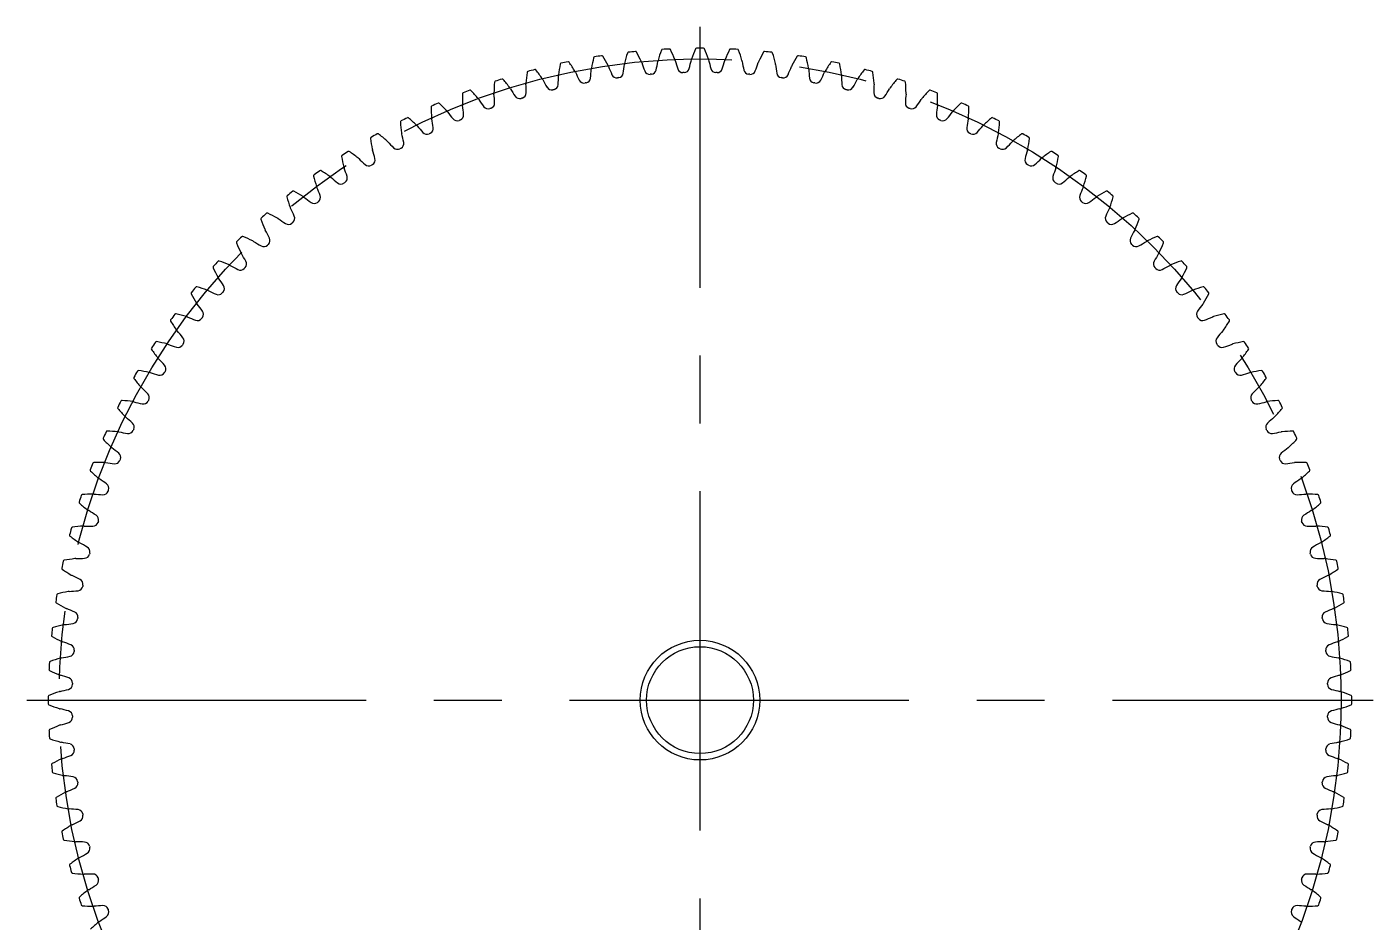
# Model space of a CAD drawing. Extents: x -1 to 111, y -13 to 84.
# Drawn here: x -1 to 62, y 30.1 to 72 of the extents above; entities that cross this region are included whole.
import ezdxf

# ---------------------------------------------------------------- set-up
doc = ezdxf.new("R2010")
doc.units = 0
doc.header["$LTSCALE"] = 0.5
doc.linetypes.add('CENTER', pattern=[50.8, 31.75, -6.35, 6.35, -6.35])
doc.layers.add('MSM_CENTER', color=1, linetype='CENTER')
doc.layers.add('MSM_CONTINUOUS', color=7, linetype='CONTINUOUS')

msp = doc.modelspace()

# ---------------------------------------------------------------- linework, layer by layer
at = {"layer": 'MSM_CENTER'}
for p, q in [((30.5, 9), (30.5, 72)), ((-1, 40.5), (62, 40.5))]:
    msp.add_line(p, q, dxfattribs=at)
msp.add_circle((30.5, 40.5), 30, dxfattribs=at)
at = {"layer": 'MSM_CONTINUOUS'}
for radius in [2.8, 2.5]:
    msp.add_circle((30.5, 40.5), radius, dxfattribs=at)
for centre, radius, start, end in [((25.57, 70.548), 0.05, 99.31704, 166.86532), ((30.5, 40.5), 30.5, 98.68296, 99.31704), ((25.903, 70.601), 0.05, 31.13468, 98.68296), ((17.386, 65.456), 10, 28.25, 31.13468), ((36.708, 68), 10, 163.86532, 166.75), ((27.15, 70.765), 0.05, 96.31704, 163.86532), ((30.5, 40.5), 30.5, 95.68296, 96.31704), ((27.485, 70.8), 0.05, 28.13468, 95.68296), ((18.71, 66.108), 10, 25.25, 28.13468), ((38.138, 67.637), 10, 160.86532, 163.75), ((28.738, 70.899), 0.05, 93.31704, 160.86532), ((30.5, 40.5), 30.5, 92.68296, 93.31704), ((29.075, 70.917), 0.05, 25.13468, 92.68296), ((20.067, 66.69), 10, 22.25, 25.13468), ((39.548, 67.201), 10, 157.86532, 160.75), ((30.332, 70.95), 0.05, 90.31703, 157.86532), ((30.5, 40.5), 30.5, 89.68296, 90.31704), ((30.668, 70.95), 0.05, 22.13468, 89.68296), ((21.452, 67.201), 10, 19.25, 22.13468), ((40.933, 66.69), 10, 154.86532, 157.75), ((31.925, 70.917), 0.05, 87.31703, 154.86532), ((30.5, 40.5), 30.5, 86.68296, 87.31704), ((32.262, 70.899), 0.05, 19.13468, 86.68296), ((22.862, 67.637), 10, 16.25, 19.13468), ((42.29, 66.108), 10, 151.86532, 154.75), ((33.515, 70.8), 0.05, 84.31703, 151.86532), ((30.5, 40.5), 30.5, 83.68296, 84.31704), ((33.85, 70.765), 0.05, 16.13468, 83.68296), ((24.292, 68), 10, 13.25, 16.13468), ((43.614, 65.456), 10, 148.86532, 151.75), ((35.097, 70.601), 0.05, 81.31705, 148.86532), ((30.5, 40.5), 30.5, 80.68296, 81.31704), ((35.43, 70.548), 0.05, 13.13468, 80.68296), ((30.5, 40.5), 30.5, 104.68296, 105.31704), ((22.782, 69.956), 0.05, 37.13468, 104.68242), ((14.85, 63.949), 10, 34.25, 37.13468), ((33.799, 68.498), 10, 169.86532, 172.75), ((24.004, 70.249), 0.05, 102.31704, 169.86532), ((30.5, 40.5), 30.5, 101.68296, 102.31704), ((24.334, 70.319), 0.05, 34.13468, 101.68242), ((16.098, 64.736), 10, 31.25, 34.13468), ((16.202, 70.608), 9.231, 353.77661, 356.34446), ((25.829, 69.993), 0.416, 169.74964, 176.34411), ((35.26, 68.287), 10, 166.86532, 169.75), ((25.829, 69.993), 0.416, 21.65589, 28.25036), ((34.795, 73.553), 9.231, 201.65554, 204.22339), ((17.797, 71.315), 9.231, 350.77661, 353.34446), ((27.379, 70.197), 0.416, 166.74964, 173.34411), ((27.379, 70.197), 0.416, 18.65589, 25.25036), ((36.519, 73.282), 9.231, 198.65554, 201.22339), ((28.147, 70.031), 0.25, 201.22339, 274.55572), ((28.204, 70.036), 0.25, 274.44433, 347.77661), ((19.427, 71.937), 9.231, 347.77661, 350.34446), ((28.937, 70.319), 0.416, 163.74964, 170.34411), ((28.937, 70.319), 0.416, 15.65589, 22.25036), ((38.226, 72.923), 9.231, 195.65554, 198.22339), ((29.696, 70.114), 0.25, 198.22339, 271.55572), ((29.753, 70.116), 0.25, 271.44433, 344.77661), ((21.088, 72.474), 9.231, 344.77661, 347.34446), ((30.5, 70.36), 0.416, 160.74964, 167.34411), ((30.5, 70.36), 0.416, 12.65589, 19.25036), ((39.912, 72.474), 9.231, 192.65554, 195.22339), ((31.247, 70.116), 0.25, 195.22339, 268.55567), ((31.304, 70.114), 0.25, 268.44433, 341.7766), ((22.774, 72.923), 9.231, 341.77661, 344.34446), ((32.063, 70.319), 0.416, 157.74964, 164.34411), ((32.063, 70.319), 0.416, 9.65589, 16.25036), ((41.573, 71.937), 9.231, 189.65554, 192.22339), ((32.796, 70.036), 0.25, 192.22339, 265.55567), ((32.853, 70.031), 0.25, 265.44433, 338.7766), ((24.481, 73.282), 9.231, 338.77661, 341.34446), ((33.621, 70.197), 0.416, 154.74964, 161.34411), ((33.621, 70.197), 0.416, 6.65589, 13.25036), ((43.203, 71.315), 9.231, 186.65554, 189.22339), ((26.205, 73.553), 9.231, 335.77661, 338.34446), ((35.171, 69.993), 0.416, 151.74964, 158.34411), ((25.74, 68.287), 10, 10.25, 13.13468), ((35.171, 69.993), 0.416, 3.65589, 10.25036), ((44.798, 70.608), 9.231, 183.65554, 186.22339), ((44.902, 64.736), 10, 145.86532, 148.75), ((36.666, 70.319), 0.05, 78.31705, 145.86532), ((30.5, 40.5), 30.5, 77.68296, 78.31704), ((36.996, 70.249), 0.05, 10.13468, 77.68296), ((27.201, 68.498), 10, 7.25, 10.13468), ((46.15, 63.949), 10, 142.86532, 145.75), ((38.218, 69.956), 0.05, 75.31705, 142.86532), ((30.5, 40.5), 30.5, 74.68296, 75.31704), ((30.854, 68.69), 10, 175.86532, 178.75), ((20.93, 69.407), 0.05, 108.31704, 175.86532), ((30.5, 40.5), 30.5, 107.68296, 108.31704), ((21.251, 69.511), 0.05, 40.13468, 107.68242), ((13.644, 63.098), 10, 37.25, 40.13468), ((22.772, 69.343), 0.416, 175.74964, 182.34411), ((13.133, 68.948), 9.231, 359.77661, 2.34446), ((32.329, 68.633), 10, 172.86532, 175.75), ((22.456, 69.868), 0.05, 105.31704, 172.86532), ((22.772, 69.343), 0.416, 27.65589, 34.25036), ((31.316, 73.82), 9.231, 207.65554, 210.22339), ((14.646, 69.818), 9.231, 356.77661, 359.34446), ((24.292, 69.708), 0.416, 172.74964, 179.34411), ((24.292, 69.708), 0.416, 24.65589, 31.25036), ((33.059, 73.732), 9.231, 204.65554, 207.22339), ((25.073, 69.624), 0.25, 207.22339, 280.55572), ((30.5, 40.5), 29.375, 100.44433, 100.55567), ((25.13, 69.634), 0.25, 280.44433, 353.77661), ((26.605, 69.868), 0.25, 204.22339, 277.55572), ((30.5, 40.5), 29.375, 97.44433, 97.55567), ((26.662, 69.875), 0.25, 277.44433, 350.77661), ((30.5, 40.5), 29.375, 94.44433, 94.55567), ((30.5, 40.5), 29.375, 91.44433, 91.55567), ((30.5, 40.5), 29.375, 88.44433, 88.55567), ((30.5, 40.5), 29.375, 85.44433, 85.55567), ((34.338, 69.875), 0.25, 189.22339, 262.55567), ((30.5, 40.5), 29.375, 82.44433, 82.55567), ((34.395, 69.868), 0.25, 262.44433, 335.77661), ((35.87, 69.634), 0.25, 186.22339, 259.55567), ((30.5, 40.5), 29.375, 79.44433, 79.55567), ((35.927, 69.624), 0.25, 259.44433, 332.77661), ((27.941, 73.732), 9.231, 332.77661, 335.34446), ((36.708, 69.708), 0.416, 148.74964, 155.34411), ((36.708, 69.708), 0.416, 0.65589, 7.25036), ((46.354, 69.818), 9.231, 180.65554, 183.22339), ((29.684, 73.82), 9.231, 329.77661, 332.34446), ((38.228, 69.343), 0.416, 145.74964, 152.34411), ((38.544, 69.868), 0.05, 7.13468, 74.68296), ((28.671, 68.633), 10, 4.25, 7.13468), ((47.867, 68.948), 9.231, 177.65554, 180.22339), ((38.228, 69.343), 0.416, 357.65589, 4.25036), ((47.356, 63.098), 10, 139.86532, 142.75), ((39.749, 69.511), 0.05, 72.31703, 139.86532), ((30.5, 40.5), 30.5, 71.68296, 72.31704), ((40.07, 69.407), 0.05, 4.13468, 71.68242), ((30.146, 68.69), 10, 1.25, 4.13468), ((29.379, 68.67), 10, 178.86532, 181.75), ((19.431, 68.867), 0.05, 111.31704, 178.86532), ((30.5, 40.5), 30.5, 110.68296, 111.31704), ((19.745, 68.987), 0.05, 43.13468, 110.68242), ((12.484, 62.185), 10, 40.25, 43.13468), ((21.273, 68.899), 0.416, 178.74964, 185.34411), ((11.668, 68), 9.231, 2.77661, 5.34446), ((21.273, 68.899), 0.416, 30.65589, 37.25036), ((29.571, 73.817), 9.231, 210.65554, 213.22339), ((22.058, 68.897), 0.25, 213.22339, 286.55572), ((30.5, 40.5), 29.375, 106.44433, 106.55567), ((22.114, 68.913), 0.25, 286.44444, 359.77661), ((23.556, 69.3), 0.25, 210.22339, 283.55572), ((30.5, 40.5), 29.375, 103.44433, 103.55567), ((23.612, 69.313), 0.25, 283.44444, 356.77661), ((37.388, 69.313), 0.25, 183.22339, 256.55567), ((30.5, 40.5), 29.375, 76.44433, 76.55567), ((37.444, 69.3), 0.25, 256.44433, 329.77661), ((38.886, 68.913), 0.25, 180.22339, 253.55567), ((30.5, 40.5), 29.375, 73.44433, 73.55567), ((38.942, 68.897), 0.25, 253.44433, 326.77661), ((31.429, 73.817), 9.231, 326.77661, 329.34446), ((39.727, 68.899), 0.416, 142.74964, 149.34411), ((49.332, 68), 9.231, 174.65554, 177.22339), ((39.727, 68.899), 0.416, 354.65589, 1.25036), ((48.516, 62.185), 10, 136.86532, 139.75), ((41.255, 68.987), 0.05, 69.31704, 136.86532), ((30.5, 40.5), 30.5, 68.68296, 69.31704), ((41.569, 68.867), 0.05, 1.13468, 68.68296), ((31.621, 68.67), 10, 358.25, 1.13468), ((17.961, 68.249), 0.05, 114.31704, 181.86532), ((27.906, 68.572), 10, 181.86532, 184.75), ((30.5, 40.5), 30.5, 113.68296, 114.31704), ((18.269, 68.386), 0.05, 46.13468, 113.68242), ((11.374, 61.212), 10, 43.25, 46.13468), ((18.355, 67.779), 0.416, 36.65589, 43.25036), ((19.799, 68.377), 0.416, 181.74964, 188.34411), ((10.254, 66.977), 9.231, 5.77661, 8.34446), ((19.799, 68.377), 0.416, 33.65589, 40.25036), ((27.829, 73.723), 9.231, 213.65554, 216.22339), ((20.584, 68.416), 0.25, 216.22339, 289.55572), ((30.5, 40.5), 29.375, 109.44433, 109.55567), ((20.638, 68.435), 0.25, 289.44433, 2.77661), ((40.362, 68.435), 0.25, 177.22339, 250.55567), ((30.5, 40.5), 29.375, 70.44433, 70.55567), ((40.416, 68.416), 0.25, 250.44433, 323.77661), ((33.171, 73.723), 9.231, 323.77661, 326.34446), ((41.201, 68.377), 0.416, 139.74964, 146.34411), ((50.746, 66.977), 9.231, 171.65554, 174.22339), ((41.201, 68.377), 0.416, 351.65589, 358.25036), ((42.645, 67.779), 0.416, 136.74964, 143.34411), ((49.626, 61.212), 10, 133.86532, 136.75), ((42.731, 68.386), 0.05, 66.31704, 133.86532), ((30.5, 40.5), 30.5, 65.68296, 66.31704), ((43.039, 68.249), 0.05, 358.13468, 65.68296), ((33.094, 68.572), 10, 355.25, 358.13468), ((16.526, 67.554), 0.05, 117.31704, 184.86532), ((26.44, 68.398), 10, 184.86532, 187.75), ((30.5, 40.5), 30.5, 116.68296, 117.31704), ((16.826, 67.707), 0.05, 49.13468, 116.68242), ((10.316, 60.183), 10, 46.25, 49.13468), ((18.355, 67.779), 0.416, 184.74964, 191.34411), ((8.896, 65.881), 9.231, 8.77661, 11.34446), ((26.094, 73.538), 9.231, 216.65554, 219.22339), ((19.136, 67.859), 0.25, 219.22339, 292.55572), ((30.5, 40.5), 29.375, 112.44433, 112.55567), ((19.19, 67.881), 0.25, 292.44433, 5.77661), ((41.81, 67.881), 0.25, 174.22339, 247.55567), ((30.5, 40.5), 29.375, 67.44433, 67.55567), ((41.864, 67.859), 0.25, 247.44433, 320.77661), ((34.906, 73.538), 9.231, 320.77661, 323.34446), ((52.104, 65.881), 9.231, 168.65554, 171.22339), ((42.645, 67.779), 0.416, 348.65589, 355.25036), ((50.684, 60.183), 10, 130.86532, 133.75), ((44.174, 67.707), 0.05, 63.31704, 130.86532), ((30.5, 40.5), 30.5, 62.68296, 63.31704), ((34.56, 68.398), 10, 352.25, 355.13468), ((44.474, 67.554), 0.05, 355.13468, 62.68296), ((15.129, 66.786), 0.05, 120.31704, 187.86532), ((30.5, 40.5), 30.5, 119.68296, 120.31704), ((15.421, 66.954), 0.05, 52.13468, 119.68242), ((9.314, 59.099), 10, 49.25, 52.13468), ((16.944, 67.106), 0.416, 187.74964, 194.34411), ((7.598, 64.716), 9.231, 11.77661, 14.34446), ((16.944, 67.106), 0.416, 39.65589, 46.25036), ((24.371, 73.262), 9.231, 219.65554, 222.22339), ((17.72, 67.227), 0.25, 222.22339, 295.55572), ((30.5, 40.5), 29.375, 115.44433, 115.55567), ((17.772, 67.251), 0.25, 295.44433, 8.77661), ((43.228, 67.251), 0.25, 171.22339, 244.55567), ((30.5, 40.5), 29.375, 64.44433, 64.55567), ((43.28, 67.227), 0.25, 244.44433, 317.77661), ((36.629, 73.262), 9.231, 317.77661, 320.34446), ((44.056, 67.106), 0.416, 133.74964, 140.34411), ((53.402, 64.716), 9.231, 165.65554, 168.22339), ((44.056, 67.106), 0.416, 345.65589, 352.25036), ((51.686, 59.099), 10, 127.86532, 130.75), ((45.579, 66.954), 0.05, 60.31704, 127.86532), ((30.5, 40.5), 30.5, 59.68296, 60.31704), ((45.871, 66.786), 0.05, 352.13468, 59.68296), ((30.5, 40.5), 30.5, 122.68296, 123.31704), ((14.057, 66.129), 0.05, 55.13468, 122.68242), ((8.369, 57.965), 10, 52.25, 55.13468), ((24.986, 68.147), 10, 187.86532, 190.75), ((15.57, 66.36), 0.416, 190.74964, 197.34411), ((6.362, 63.484), 9.231, 14.77661, 17.34446), ((15.57, 66.36), 0.416, 42.65589, 49.25036), ((22.664, 72.896), 9.231, 222.65554, 225.22339), ((16.339, 66.521), 0.25, 225.22339, 298.55572), ((30.5, 40.5), 29.375, 118.44433, 118.55567), ((16.389, 66.549), 0.25, 298.44444, 11.77661), ((44.611, 66.549), 0.25, 168.22339, 241.55567), ((30.5, 40.5), 29.375, 61.44433, 61.55567), ((44.661, 66.521), 0.25, 241.44433, 314.77661), ((38.336, 72.896), 9.231, 314.77661, 317.34446), ((45.43, 66.36), 0.416, 130.74964, 137.34411), ((54.638, 63.484), 9.231, 162.65554, 165.22339), ((45.43, 66.36), 0.416, 342.65589, 349.25036), ((36.014, 68.147), 10, 349.25, 352.13468), ((52.631, 57.965), 10, 124.86532, 127.75), ((46.943, 66.129), 0.05, 57.31704, 124.86532), ((30.5, 40.5), 30.5, 56.68296, 57.31704), ((13.775, 65.945), 0.05, 123.31704, 190.86532), ((23.546, 67.821), 10, 190.86532, 193.75), ((14.237, 65.543), 0.416, 45.65589, 52.25036), ((20.98, 72.442), 9.231, 225.65554, 228.22339), ((14.996, 65.744), 0.25, 228.22339, 301.55572), ((30.5, 40.5), 29.375, 121.44433, 121.55567), ((15.046, 65.774), 0.25, 301.44444, 14.77661), ((45.954, 65.774), 0.25, 165.22339, 238.55567), ((30.5, 40.5), 29.375, 58.44433, 58.55567), ((46.004, 65.744), 0.25, 238.44433, 311.77661), ((40.02, 72.442), 9.231, 311.77661, 314.34446), ((46.763, 65.543), 0.416, 127.74964, 134.34411), ((37.454, 67.821), 10, 346.25, 349.13468), ((47.225, 65.945), 0.05, 349.13468, 56.68242), ((12.466, 65.035), 0.05, 126.31704, 193.86532), ((22.126, 67.42), 10, 193.86532, 196.75), ((30.5, 40.5), 30.5, 125.68296, 126.31704), ((12.739, 65.233), 0.05, 58.13468, 125.68242), ((7.486, 56.783), 10, 55.25, 58.13468), ((12.949, 64.657), 0.416, 48.65589, 55.25036), ((19.321, 71.9), 9.231, 228.65554, 231.22339), ((14.237, 65.543), 0.416, 193.74964, 200.34411), ((5.192, 62.189), 9.231, 17.77661, 20.34446), ((13.744, 64.931), 0.25, 304.44433, 17.77661), ((47.256, 64.931), 0.25, 162.22339, 235.55567), ((55.808, 62.189), 9.231, 159.65554, 162.22339), ((46.763, 65.543), 0.416, 339.65589, 346.25036), ((41.679, 71.9), 9.231, 308.77661, 311.34446), ((48.051, 64.657), 0.416, 124.74964, 131.34411), ((53.514, 56.783), 10, 121.86532, 124.75), ((48.261, 65.233), 0.05, 54.31704, 121.86532), ((30.5, 40.5), 30.5, 53.68296, 54.31704), ((38.874, 67.42), 10, 343.25, 346.13468), ((48.534, 65.035), 0.05, 346.13468, 53.68242), ((30.5, 40.5), 30.5, 128.68296, 129.31704), ((11.468, 64.27), 0.05, 61.13468, 128.68242), ((6.665, 55.556), 10, 58.25, 61.13468), ((12.949, 64.657), 0.416, 196.74964, 203.34411), ((4.092, 60.835), 9.231, 20.77661, 23.34446), ((13.697, 64.898), 0.25, 231.22339, 304.55572), ((30.5, 40.5), 29.375, 124.44433, 124.55567), ((30.5, 40.5), 29.375, 55.44433, 55.55567), ((47.303, 64.898), 0.25, 235.44433, 308.77661), ((56.908, 60.835), 9.231, 156.65554, 159.22339), ((48.051, 64.657), 0.416, 336.65589, 343.25036), ((54.335, 55.556), 10, 118.86532, 121.75), ((49.532, 64.27), 0.05, 51.31704, 118.86532), ((30.5, 40.5), 30.5, 50.68296, 51.31704), ((11.207, 64.058), 0.05, 129.31704, 196.86532), ((20.729, 66.944), 10, 196.86532, 199.75), ((11.708, 63.706), 0.416, 51.65589, 58.25036), ((17.693, 71.272), 9.231, 231.65554, 234.22339), ((12.443, 63.986), 0.25, 234.22339, 307.55572), ((30.5, 40.5), 29.375, 127.44433, 127.55567), ((12.488, 64.021), 0.25, 307.44444, 20.77661), ((48.512, 64.021), 0.25, 159.22339, 232.55567), ((30.5, 40.5), 29.375, 52.44433, 52.55567), ((48.557, 63.986), 0.25, 232.44433, 305.77661), ((43.307, 71.272), 9.231, 305.77661, 308.34446), ((49.292, 63.706), 0.416, 121.74964, 128.34411), ((40.271, 66.944), 10, 340.25, 343.13468), ((49.793, 64.058), 0.05, 343.13468, 50.68296), ((10, 63.016), 0.05, 132.31704, 199.86532), ((30.5, 40.5), 30.5, 131.68296, 132.31704), ((10.25, 63.241), 0.05, 64.13468, 131.68296), ((5.91, 54.288), 10, 61.25, 64.13468), ((10.52, 62.691), 0.416, 54.65589, 61.25036), ((16.1, 70.559), 9.231, 234.65554, 237.22339), ((11.708, 63.706), 0.416, 199.74964, 206.34411), ((3.063, 59.425), 9.231, 23.77661, 26.34446), ((11.282, 63.046), 0.25, 310.44433, 23.77661), ((49.718, 63.046), 0.25, 156.22339, 229.55567), ((57.937, 59.425), 9.231, 153.65554, 156.22339), ((49.292, 63.706), 0.416, 333.65589, 340.25036), ((44.9, 70.559), 9.231, 302.77661, 305.34446), ((50.48, 62.691), 0.416, 118.74964, 125.34411), ((55.09, 54.288), 10, 115.86532, 118.75), ((50.75, 63.241), 0.05, 48.31704, 115.86532), ((30.5, 40.5), 30.5, 47.68296, 48.31704), ((51, 63.016), 0.05, 340.13468, 47.68296), ((19.358, 66.397), 10, 199.86532, 202.75), ((10.52, 62.691), 0.416, 202.74964, 209.34411), ((2.111, 57.963), 9.231, 26.77661, 29.34446), ((11.238, 63.008), 0.25, 237.22339, 310.55572), ((30.5, 40.5), 29.375, 130.44433, 130.55567), ((30.5, 40.5), 29.375, 49.44433, 49.55567), ((49.762, 63.008), 0.25, 229.44433, 302.77661), ((58.889, 57.963), 9.231, 150.65554, 153.22339), ((50.48, 62.691), 0.416, 330.65589, 337.25036), ((41.642, 66.397), 10, 337.25, 340.13468), ((8.85, 61.912), 0.05, 135.31704, 202.86532), ((18.018, 65.778), 10, 202.86532, 205.75), ((30.5, 40.5), 30.5, 134.68296, 135.31704), ((9.088, 62.15), 0.05, 67.13468, 134.68296), ((5.222, 52.982), 10, 64.25, 67.13468), ((9.386, 61.614), 0.416, 57.65589, 64.25036), ((14.547, 69.764), 9.231, 237.65554, 240.22339), ((10.087, 61.969), 0.25, 240.22339, 313.55572), ((30.5, 40.5), 29.375, 133.44433, 133.55567), ((10.128, 62.009), 0.25, 313.44433, 26.77661), ((50.872, 62.009), 0.25, 153.22339, 226.55567), ((30.5, 40.5), 29.375, 46.44433, 46.55567), ((50.913, 61.969), 0.25, 226.44433, 299.77661), ((46.453, 69.764), 9.231, 299.77661, 302.34446), ((51.614, 61.614), 0.416, 115.74964, 122.34411), ((55.778, 52.982), 10, 112.86532, 115.75), ((51.912, 62.15), 0.05, 45.31704, 112.86532), ((30.5, 40.5), 30.5, 44.68296, 45.31704), ((42.982, 65.778), 10, 334.25, 337.13468), ((52.15, 61.912), 0.05, 337.13468, 44.68351), ((9.386, 61.614), 0.416, 205.74964, 212.34411), ((1.236, 56.453), 9.231, 29.77661, 32.34446), ((59.764, 56.453), 9.231, 147.65554, 150.22339), ((51.614, 61.614), 0.416, 327.65589, 334.25036), ((7.759, 60.75), 0.05, 138.31704, 205.86532), ((16.712, 65.09), 10, 205.86532, 208.75), ((30.5, 40.5), 30.5, 137.68296, 138.31704), ((7.984, 61), 0.05, 70.13468, 137.68242), ((4.603, 51.642), 10, 67.25, 70.13468), ((8.309, 60.48), 0.416, 60.65589, 67.25036), ((13.037, 68.889), 9.231, 240.65554, 243.22339), ((8.991, 60.872), 0.25, 243.22339, 316.55572), ((30.5, 40.5), 29.375, 136.44433, 136.55567), ((9.031, 60.913), 0.25, 316.44433, 29.77661), ((51.969, 60.913), 0.25, 150.22339, 223.55567), ((30.5, 40.5), 29.375, 43.44433, 43.55567), ((52.009, 60.872), 0.25, 223.44433, 296.77661), ((47.963, 68.889), 9.231, 296.77661, 299.34446), ((52.691, 60.48), 0.416, 112.74964, 119.34411), ((56.397, 51.642), 10, 109.86532, 112.75), ((53.016, 61), 0.05, 42.31704, 109.86532), ((30.5, 40.5), 30.5, 41.68296, 42.31704), ((44.288, 65.09), 10, 331.25, 334.13468), ((53.241, 60.75), 0.05, 334.13468, 41.68351), ((8.309, 60.48), 0.416, 208.74964, 215.34411), ((0.441, 54.9), 9.231, 32.77661, 35.34446), ((7.992, 59.762), 0.25, 319.44433, 32.77661), ((53.008, 59.762), 0.25, 147.22339, 220.55567), ((60.559, 54.9), 9.231, 144.65554, 147.22339), ((52.691, 60.48), 0.416, 324.65589, 331.25036), ((6.73, 59.532), 0.05, 141.31704, 208.86532), ((15.444, 64.335), 10, 208.86532, 211.75), ((30.5, 40.5), 30.5, 140.68296, 141.31704), ((6.942, 59.793), 0.05, 73.13468, 140.68242), ((4.056, 50.271), 10, 70.25, 73.13468), ((7.294, 59.292), 0.416, 63.65589, 70.25036), ((11.575, 67.937), 9.231, 243.65554, 246.22339), ((7.954, 59.718), 0.25, 246.22339, 319.55572), ((30.5, 40.5), 29.375, 139.44433, 139.55567), ((30.5, 40.5), 29.375, 40.44433, 40.55567), ((53.046, 59.718), 0.25, 220.44433, 293.77661), ((49.425, 67.937), 9.231, 293.77661, 296.34446), ((53.706, 59.292), 0.416, 109.74964, 116.34411), ((56.944, 50.271), 10, 106.86532, 109.75), ((54.058, 59.793), 0.05, 39.31704, 106.86532), ((45.556, 64.335), 10, 328.25, 331.13468), ((30.5, 40.5), 30.5, 38.68296, 39.31704), ((54.27, 59.532), 0.05, 331.13468, 38.68296), ((7.294, 59.292), 0.416, 211.74964, 218.34411), ((-0.272, 53.307), 9.231, 35.77661, 38.34446), ((7.014, 58.557), 0.25, 322.44433, 35.77661), ((53.986, 58.557), 0.25, 144.22339, 217.55567), ((61.272, 53.307), 9.231, 141.65554, 144.22339), ((53.706, 59.292), 0.416, 321.65589, 328.25036), ((5.767, 58.261), 0.05, 144.31704, 211.86532), ((14.217, 63.514), 10, 211.86532, 214.75), ((30.5, 40.5), 30.5, 143.68296, 144.31704), ((5.965, 58.534), 0.05, 76.13468, 143.68296), ((3.58, 48.874), 10, 73.25, 76.13468), ((6.343, 58.051), 0.416, 66.65589, 73.25036), ((10.165, 66.908), 9.231, 246.65554, 249.22339), ((6.979, 58.512), 0.25, 249.22339, 322.55572), ((30.5, 40.5), 29.375, 142.44433, 142.55567), ((30.5, 40.5), 29.375, 37.44433, 37.55567), ((54.021, 58.512), 0.25, 217.44433, 290.77661), ((50.835, 66.908), 9.231, 290.77661, 293.34446), ((54.657, 58.051), 0.416, 106.74964, 113.34411), ((57.42, 48.874), 10, 103.86532, 106.75), ((46.783, 63.514), 10, 325.25, 328.13468), ((55.035, 58.534), 0.05, 36.31704, 103.86532), ((30.5, 40.5), 30.5, 35.68296, 36.31704), ((55.233, 58.261), 0.05, 328.13468, 35.68296), ((6.343, 58.051), 0.416, 214.74964, 221.34411), ((-0.9, 51.679), 9.231, 38.77661, 41.34446), ((6.102, 57.303), 0.25, 325.44433, 38.77661), ((54.898, 57.303), 0.25, 141.22339, 214.55567), ((61.9, 51.679), 9.231, 138.65554, 141.22339), ((54.657, 58.051), 0.416, 318.65589, 325.25036), ((4.871, 56.943), 0.05, 147.31704, 214.86532), ((30.5, 40.5), 30.5, 146.68296, 147.31704), ((13.035, 62.631), 10, 214.86532, 217.75), ((5.055, 57.225), 0.05, 79.13468, 146.68296), ((3.179, 47.454), 10, 76.25, 79.13468), ((5.457, 56.763), 0.416, 69.65589, 76.25036), ((8.811, 65.808), 9.231, 249.65554, 252.22339), ((6.069, 57.256), 0.25, 252.22339, 325.55572), ((30.5, 40.5), 29.375, 145.44433, 145.55567), ((30.5, 40.5), 29.375, 34.44433, 34.55567), ((54.931, 57.256), 0.25, 214.44433, 287.77661), ((52.189, 65.808), 9.231, 287.77661, 290.34446), ((55.543, 56.763), 0.416, 103.74964, 110.34411), ((57.821, 47.454), 10, 100.86532, 103.75), ((47.965, 62.631), 10, 322.25, 325.13468), ((55.945, 57.225), 0.05, 33.31704, 100.86532), ((30.5, 40.5), 30.5, 32.68296, 33.31704), ((56.129, 56.943), 0.05, 325.13468, 32.68242), ((5.457, 56.763), 0.416, 217.74964, 224.34411), ((-1.442, 50.02), 9.231, 41.77661, 44.34446), ((5.256, 56.004), 0.25, 328.44433, 41.77661), ((55.744, 56.004), 0.25, 138.22339, 211.55567), ((62.442, 50.02), 9.231, 135.65554, 138.22339), ((55.543, 56.763), 0.416, 315.65589, 322.25036), ((4.046, 55.579), 0.05, 150.31704, 217.86532), ((30.5, 40.5), 30.5, 149.68296, 150.31704), ((11.901, 61.686), 10, 217.86532, 220.75), ((4.214, 55.871), 0.05, 82.13468, 149.68242), ((2.853, 46.014), 10, 79.25, 82.13468), ((4.64, 55.43), 0.416, 72.65589, 79.25036), ((7.516, 64.638), 9.231, 252.65554, 255.22339), ((5.226, 55.954), 0.25, 255.22339, 328.55572), ((30.5, 40.5), 29.375, 148.44433, 148.55567), ((30.5, 40.5), 29.375, 31.44433, 31.55567), ((55.774, 55.954), 0.25, 211.44433, 284.77661), ((53.484, 64.638), 9.231, 284.77661, 287.34446), ((56.36, 55.43), 0.416, 100.74964, 107.34411), ((58.147, 46.014), 10, 97.86532, 100.75), ((49.099, 61.686), 10, 319.25, 322.13468), ((56.786, 55.871), 0.05, 30.31704, 97.86532), ((30.5, 40.5), 30.5, 29.68296, 30.31704), ((56.954, 55.579), 0.05, 322.13468, 29.68242), ((4.64, 55.43), 0.416, 220.74964, 227.34411), ((-1.896, 48.336), 9.231, 44.77661, 47.34446), ((4.479, 54.661), 0.25, 331.44433, 44.77661), ((56.521, 54.661), 0.25, 135.22339, 208.55567), ((62.896, 48.336), 9.231, 132.65554, 135.22339), ((56.36, 55.43), 0.416, 312.65589, 319.25036), ((3.293, 54.174), 0.05, 153.31704, 220.86532), ((30.5, 40.5), 30.5, 152.68296, 153.31704), ((3.446, 54.474), 0.05, 85.13468, 152.68296), ((2.602, 44.56), 10, 82.25, 85.13468), ((3.894, 54.056), 0.416, 75.65589, 82.25036), ((6.284, 63.402), 9.231, 255.65554, 258.22339), ((4.451, 54.611), 0.25, 258.22339, 331.55572), ((30.5, 40.5), 29.375, 151.44433, 151.55567), ((30.5, 40.5), 29.375, 28.44433, 28.55567), ((56.549, 54.611), 0.25, 208.44433, 281.77661), ((54.716, 63.402), 9.231, 281.77661, 284.34446), ((57.106, 54.056), 0.416, 97.74964, 104.34411), ((58.398, 44.56), 10, 94.86532, 97.75), ((57.554, 54.474), 0.05, 27.31704, 94.86532), ((30.5, 40.5), 30.5, 26.68296, 27.31704), ((57.707, 54.174), 0.05, 319.13468, 26.68242), ((10.817, 60.684), 10, 220.86532, 223.75), ((3.894, 54.056), 0.416, 223.74964, 230.34411), ((-2.262, 46.629), 9.231, 47.77661, 50.34446), ((63.262, 46.629), 9.231, 129.65554, 132.22339), ((57.106, 54.056), 0.416, 309.65589, 316.25036), ((50.183, 60.684), 10, 316.25, 319.13468), ((30.5, 40.5), 30.5, 155.68296, 156.31704), ((2.751, 53.039), 0.05, 88.13468, 155.68242), ((2.428, 43.094), 10, 85.25, 88.13468), ((3.221, 52.645), 0.416, 78.65589, 85.25036), ((5.119, 62.104), 9.231, 258.65554, 261.22339), ((3.749, 53.228), 0.25, 261.22339, 334.55572), ((3.773, 53.28), 0.25, 334.44433, 47.77661), ((30.5, 40.5), 29.375, 154.44433, 154.55567), ((57.227, 53.28), 0.25, 132.22339, 205.55567), ((30.5, 40.5), 29.375, 25.44433, 25.55567), ((57.251, 53.228), 0.25, 205.44433, 278.77661), ((55.881, 62.104), 9.231, 278.77661, 281.34446), ((57.779, 52.645), 0.416, 94.74964, 101.34411), ((58.572, 43.094), 10, 91.86532, 94.75), ((58.249, 53.039), 0.05, 24.31704, 91.86532), ((30.5, 40.5), 30.5, 23.68296, 24.31704), ((2.614, 52.731), 0.05, 156.31704, 223.86532), ((9.788, 59.626), 10, 223.86532, 226.75), ((3.221, 52.645), 0.416, 226.74964, 233.34411), ((-2.538, 44.906), 9.231, 50.77661, 53.34446), ((63.538, 44.906), 9.231, 126.65554, 129.22339), ((57.779, 52.645), 0.416, 306.65589, 313.25036), ((51.212, 59.626), 10, 313.25, 316.13468), ((58.386, 52.731), 0.05, 316.13468, 23.68296), ((3.119, 51.81), 0.25, 264.22339, 337.55572), ((3.141, 51.864), 0.25, 337.44433, 50.77661), ((30.5, 40.5), 29.375, 157.44433, 157.55567), ((57.859, 51.864), 0.25, 129.22339, 202.55567), ((30.5, 40.5), 29.375, 22.44433, 22.55567), ((57.881, 51.81), 0.25, 202.44433, 275.77661), ((2.013, 51.255), 0.05, 159.31704, 226.86532), ((30.5, 40.5), 30.5, 158.68296, 159.31704), ((8.815, 58.516), 10, 226.86532, 229.75), ((2.133, 51.569), 0.05, 91.13468, 158.68242), ((2.33, 41.621), 10, 88.25, 91.13468), ((2.623, 51.201), 0.416, 81.65589, 88.25036), ((4.023, 60.746), 9.231, 261.65554, 264.22339), ((56.977, 60.746), 9.231, 275.77661, 278.34446), ((58.377, 51.201), 0.416, 91.74964, 98.34411), ((58.67, 41.621), 10, 88.86532, 91.75), ((52.185, 58.516), 10, 310.25, 313.13468), ((58.867, 51.569), 0.05, 21.31704, 88.86532), ((30.5, 40.5), 30.5, 20.68296, 21.31704), ((58.987, 51.255), 0.05, 313.13468, 20.68242), ((2.623, 51.201), 0.416, 229.74964, 236.34411), ((-2.723, 43.171), 9.231, 53.77661, 56.34446), ((2.584, 50.416), 0.25, 340.44433, 53.77661), ((58.416, 50.416), 0.25, 126.22339, 199.55567), ((63.723, 43.171), 9.231, 123.65554, 126.22339), ((58.377, 51.201), 0.416, 303.65589, 310.25036), ((30.5, 40.5), 30.5, 161.68296, 162.31704), ((1.593, 50.07), 0.05, 94.13468, 161.68296), ((2.31, 40.146), 10, 91.25, 94.13468), ((2.101, 49.727), 0.416, 84.65589, 91.25036), ((3, 59.332), 9.231, 264.65554, 267.22339), ((2.565, 50.362), 0.25, 267.22339, 340.55572), ((30.5, 40.5), 29.375, 160.44433, 160.55567), ((30.5, 40.5), 29.375, 19.44433, 19.55567), ((58.435, 50.362), 0.25, 199.44433, 272.77661), ((58, 59.332), 9.231, 272.77661, 275.34446), ((58.899, 49.727), 0.416, 88.74964, 95.34411), ((58.69, 40.146), 10, 85.86532, 88.75), ((59.407, 50.07), 0.05, 18.31704, 85.86532), ((30.5, 40.5), 30.5, 17.68296, 18.31704), ((1.489, 49.749), 0.05, 162.31704, 229.86532), ((7.902, 57.356), 10, 229.86532, 232.75), ((2.101, 49.727), 0.416, 232.74964, 239.34411), ((-2.817, 41.429), 9.231, 56.77661, 59.34446), ((2.103, 48.942), 0.25, 343.44433, 56.77661), ((58.897, 48.942), 0.25, 123.22339, 196.55567), ((63.817, 41.429), 9.231, 120.65554, 123.22339), ((58.899, 49.727), 0.416, 300.65589, 307.25036), ((53.098, 57.356), 10, 307.25, 310.13468), ((59.511, 49.749), 0.05, 310.13468, 17.68296), ((30.5, 40.5), 30.5, 164.68296, 165.31704), ((1.132, 48.544), 0.05, 97.13468, 164.68242), ((2.367, 38.671), 10, 94.25, 97.13468), ((1.657, 48.228), 0.416, 87.65589, 94.25036), ((2.052, 57.867), 9.231, 267.65554, 270.22339), ((2.087, 48.886), 0.25, 270.22339, 343.55572), ((30.5, 40.5), 29.375, 163.44433, 163.55567), ((30.5, 40.5), 29.375, 16.44433, 16.55567), ((58.913, 48.886), 0.25, 196.44433, 269.77661), ((58.948, 57.867), 9.231, 269.77661, 272.34446), ((59.343, 48.228), 0.416, 85.74964, 92.34411), ((58.633, 38.671), 10, 82.86532, 85.75), ((59.868, 48.544), 0.05, 15.31704, 82.86532), ((30.5, 40.5), 30.5, 14.68296, 15.31704), ((1.044, 48.218), 0.05, 165.31704, 232.86532), ((7.051, 56.15), 10, 232.86532, 235.75), ((1.657, 48.228), 0.416, 235.74964, 242.34411), ((59.343, 48.228), 0.416, 297.65589, 304.25036), ((53.949, 56.15), 10, 304.25, 307.13468), ((59.956, 48.218), 0.05, 307.13468, 14.68242), ((-2.82, 39.684), 9.231, 59.77661, 62.34446), ((1.687, 47.388), 0.25, 273.22339, 346.55572), ((1.7, 47.444), 0.25, 346.44433, 59.77661), ((30.5, 40.5), 29.375, 166.44433, 166.55567), ((59.3, 47.444), 0.25, 120.22339, 193.55567), ((30.5, 40.5), 29.375, 13.44433, 13.55567), ((59.313, 47.388), 0.25, 193.44433, 266.77661), ((63.82, 39.684), 9.231, 117.65554, 120.22339), ((0.681, 46.666), 0.05, 168.31704, 235.86532), ((30.5, 40.5), 30.5, 167.68296, 168.31704), ((6.264, 54.902), 10, 235.86532, 238.75), ((0.751, 46.996), 0.05, 100.13468, 167.68296), ((2.502, 37.201), 10, 97.25, 100.13468), ((1.292, 46.708), 0.416, 90.65589, 97.25036), ((1.182, 56.354), 9.231, 270.65554, 273.22339), ((59.818, 56.354), 9.231, 266.77661, 269.34446), ((59.708, 46.708), 0.416, 82.74964, 89.34411), ((58.498, 37.201), 10, 79.86532, 82.75), ((54.736, 54.902), 10, 301.25, 304.13468), ((60.249, 46.996), 0.05, 12.31704, 79.86532), ((30.5, 40.5), 30.5, 11.68296, 12.31704), ((60.319, 46.666), 0.05, 304.13468, 11.68296), ((1.292, 46.708), 0.416, 238.74964, 245.34411), ((-2.732, 37.941), 9.231, 62.77661, 65.34446), ((1.376, 45.927), 0.25, 349.44433, 62.77661), ((59.624, 45.927), 0.25, 117.22339, 190.55567), ((63.732, 37.941), 9.231, 114.65554, 117.22339), ((59.708, 46.708), 0.416, 294.65589, 301.25036), ((30.5, 40.5), 30.5, 170.68296, 171.31704), ((0.452, 45.43), 0.05, 103.13468, 170.68242), ((2.713, 35.74), 10, 100.25, 103.13468), ((1.007, 45.171), 0.416, 93.65589, 100.25036), ((0.392, 54.798), 9.231, 273.65554, 276.22339), ((1.366, 45.87), 0.25, 276.22339, 349.55572), ((30.5, 40.5), 29.375, 169.44433, 169.55567), ((30.5, 40.5), 29.375, 10.44433, 10.55567), ((59.634, 45.87), 0.25, 190.44433, 263.77661), ((60.608, 54.798), 9.231, 263.77661, 266.34446), ((59.993, 45.171), 0.416, 79.74964, 86.34411), ((58.287, 35.74), 10, 76.86532, 79.75), ((60.548, 45.43), 0.05, 9.31704, 76.86532), ((30.5, 40.5), 30.5, 8.68296, 9.31704), ((0.399, 45.097), 0.05, 171.31704, 238.86532), ((5.544, 53.614), 10, 238.86532, 241.75), ((1.007, 45.171), 0.416, 241.74964, 248.34411), ((-2.553, 36.205), 9.231, 65.77661, 68.34446), ((63.553, 36.205), 9.231, 111.65554, 114.22339), ((59.993, 45.171), 0.416, 291.65589, 298.25036), ((55.456, 53.614), 10, 298.25, 301.13468), ((60.601, 45.097), 0.05, 301.13468, 8.68296), ((1.125, 44.338), 0.25, 279.22339, 352.55572), ((1.132, 44.395), 0.25, 352.44433, 65.77661), ((30.5, 40.5), 29.375, 172.44433, 172.55567), ((59.868, 44.395), 0.25, 114.22339, 187.55567), ((30.5, 40.5), 29.375, 7.44433, 7.55567), ((59.875, 44.338), 0.25, 187.44433, 260.77661), ((30.5, 40.5), 30.5, 173.68296, 174.31704), ((0.2, 43.515), 0.05, 174.31704, 241.86532), ((4.892, 52.29), 10, 241.86532, 244.75), ((0.235, 43.85), 0.05, 106.13468, 173.68242), ((3, 34.292), 10, 103.25, 106.13468), ((0.803, 43.621), 0.416, 96.65589, 103.25036), ((-0.315, 53.203), 9.231, 276.65554, 279.22339), ((61.315, 53.203), 9.231, 260.77661, 263.34446), ((60.197, 43.621), 0.416, 76.74964, 83.34411), ((58, 34.292), 10, 73.86532, 76.75), ((56.108, 52.29), 10, 295.25, 298.13468), ((60.765, 43.85), 0.05, 6.31704, 73.86532), ((30.5, 40.5), 30.5, 5.68296, 6.31704), ((60.8, 43.515), 0.05, 298.13468, 5.68296), ((0.803, 43.621), 0.416, 244.74964, 251.34411), ((-2.282, 34.481), 9.231, 68.77661, 71.34446), ((0.969, 42.853), 0.25, 355.44433, 68.77661), ((60.031, 42.853), 0.25, 111.22339, 184.55567), ((63.282, 34.481), 9.231, 108.65554, 111.22339), ((60.197, 43.621), 0.416, 288.65589, 295.25036), ((30.5, 40.5), 30.5, 176.68296, 177.31704), ((0.101, 42.262), 0.05, 109.13468, 176.68242), ((3.363, 32.862), 10, 106.25, 109.13468), ((0.681, 42.063), 0.416, 99.65589, 106.25036), ((-0.937, 51.573), 9.231, 279.65554, 282.22339), ((0.964, 42.796), 0.25, 282.22339, 355.55572), ((30.5, 40.5), 29.375, 175.44433, 175.55567), ((30.5, 40.5), 29.375, 4.44433, 4.55567), ((60.036, 42.796), 0.25, 184.44444, 257.77661), ((61.937, 51.573), 9.231, 257.77661, 260.34446), ((60.319, 42.063), 0.416, 73.74964, 80.34411), ((57.637, 32.862), 10, 70.86532, 73.75), ((60.899, 42.262), 0.05, 3.31704, 70.86532), ((30.5, 40.5), 30.5, 2.68296, 3.31704), ((0.083, 41.925), 0.05, 177.31704, 244.86532), ((4.31, 50.933), 10, 244.86532, 247.75), ((0.681, 42.063), 0.416, 247.74964, 254.34411), ((-1.923, 32.774), 9.231, 71.77661, 74.34446), ((62.923, 32.774), 9.231, 105.65554, 108.22339), ((60.319, 42.063), 0.416, 285.65589, 292.25036), ((56.69, 50.933), 10, 292.25, 295.13468), ((60.917, 41.925), 0.05, 295.13468, 2.68296), ((-1.474, 49.912), 9.231, 282.65554, 285.22339), ((0.884, 41.247), 0.25, 285.22339, 358.55572), ((0.886, 41.304), 0.25, 358.44433, 71.77661), ((30.5, 40.5), 29.375, 178.44433, 178.55567), ((60.114, 41.304), 0.25, 108.22339, 181.55567), ((30.5, 40.5), 29.375, 1.44433, 1.55567), ((60.116, 41.247), 0.25, 181.44444, 254.77661), ((62.474, 49.912), 9.231, 254.77661, 257.34446), ((0.05, 40.668), 0.05, 112.13468, 179.68296), ((30.5, 40.5), 30.5, 179.68296, 180.31704), ((0.05, 40.332), 0.05, 180.31704, 247.86532), ((3.799, 31.452), 10, 109.25, 112.13468), ((0.64, 40.5), 0.416, 102.65589, 109.25036), ((60.36, 40.5), 0.416, 70.74964, 77.34411), ((57.201, 31.452), 10, 67.86532, 70.75), ((60.95, 40.668), 0.05, 0.31704, 67.86532), ((60.95, 40.332), 0.05, 292.13468, 359.68242), ((30.5, 40.5), 30.5, 359.68296, 0.31704), ((3.799, 49.548), 10, 247.86532, 250.75), ((0.64, 40.5), 0.416, 250.74964, 257.34411), ((-1.474, 31.088), 9.231, 74.77661, 77.34446), ((0.884, 39.753), 0.25, 1.44433, 74.77661), ((0.886, 39.696), 0.25, 288.22339, 1.55572), ((30.5, 40.5), 29.375, 181.44433, 181.55567), ((30.5, 40.5), 29.375, 358.44433, 358.55567), ((60.114, 39.696), 0.25, 178.44444, 251.77661), ((60.116, 39.753), 0.25, 105.22339, 178.55567), ((62.474, 31.088), 9.231, 102.65554, 105.22339), ((60.36, 40.5), 0.416, 282.65589, 289.25036), ((57.201, 49.548), 10, 289.25, 292.13468), ((0.083, 39.075), 0.05, 115.13468, 182.68296), ((30.5, 40.5), 30.5, 182.68296, 183.31704), ((4.31, 30.067), 10, 112.25, 115.13468), ((0.681, 38.937), 0.416, 105.65589, 112.25036), ((-1.923, 48.226), 9.231, 285.65554, 288.22339), ((62.923, 48.226), 9.231, 251.77661, 254.34446), ((60.319, 38.937), 0.416, 67.74964, 74.34411), ((56.69, 30.067), 10, 64.86532, 67.75), ((60.917, 39.075), 0.05, 357.31704, 64.86532), ((30.5, 40.5), 30.5, 356.68296, 357.31704), ((0.101, 38.738), 0.05, 183.31704, 250.86532), ((3.363, 48.138), 10, 250.86532, 253.75), ((0.681, 38.937), 0.416, 253.74964, 260.34411), ((-0.937, 29.427), 9.231, 77.77661, 80.34446), ((0.964, 38.204), 0.25, 4.44433, 77.77661), ((60.036, 38.204), 0.25, 102.22339, 175.55567), ((61.937, 29.427), 9.231, 99.65554, 102.22339), ((60.319, 38.937), 0.416, 279.65589, 286.25036), ((57.637, 48.138), 10, 286.25, 289.13468), ((60.899, 38.738), 0.05, 289.13468, 356.68242), ((-2.282, 46.519), 9.231, 288.65554, 291.22339), ((0.969, 38.147), 0.25, 291.22339, 4.55572), ((30.5, 40.5), 29.375, 184.44433, 184.55567), ((60.031, 38.147), 0.25, 175.44444, 248.77661), ((30.5, 40.5), 29.375, 355.44433, 355.55567), ((63.282, 46.519), 9.231, 248.77661, 251.34446), ((0.2, 37.485), 0.05, 118.13468, 185.68242), ((30.5, 40.5), 30.5, 185.68296, 186.31704), ((4.892, 28.71), 10, 115.25, 118.13468), ((0.803, 37.379), 0.416, 108.65589, 115.25036), ((60.197, 37.379), 0.416, 64.74964, 71.34411), ((56.108, 28.71), 10, 61.86532, 64.75), ((30.5, 40.5), 30.5, 353.68296, 354.31704), ((60.8, 37.485), 0.05, 354.31704, 61.86532), ((0.235, 37.15), 0.05, 186.31704, 253.86532), ((3, 46.708), 10, 253.86532, 256.75), ((0.803, 37.379), 0.416, 256.74964, 263.34411), ((-0.315, 27.797), 9.231, 80.77661, 83.34446), ((1.125, 36.662), 0.25, 7.44433, 80.77661), ((1.132, 36.605), 0.25, 294.22339, 7.55572), ((30.5, 40.5), 29.375, 187.44433, 187.55567), ((59.868, 36.605), 0.25, 172.44444, 245.77661), ((30.5, 40.5), 29.375, 352.44433, 352.55567), ((59.875, 36.662), 0.25, 99.22339, 172.55568), ((61.315, 27.797), 9.231, 96.65554, 99.22339), ((60.197, 37.379), 0.416, 276.65589, 283.25036), ((58, 46.708), 10, 283.25, 286.13468), ((60.765, 37.15), 0.05, 286.13468, 353.68296), ((0.399, 35.903), 0.05, 121.13468, 188.68242), ((5.544, 27.386), 10, 118.25, 121.13468), ((1.007, 35.829), 0.416, 111.65589, 118.25036), ((-2.553, 44.795), 9.231, 291.65554, 294.22339), ((63.553, 44.795), 9.231, 245.77661, 248.34446), ((59.993, 35.829), 0.416, 61.74964, 68.34411), ((55.456, 27.386), 10, 58.86532, 61.75), ((60.601, 35.903), 0.05, 351.31704, 58.86532), ((30.5, 40.5), 30.5, 188.68296, 189.31704), ((0.452, 35.57), 0.05, 189.31704, 256.86532), ((2.713, 45.26), 10, 256.86532, 259.75), ((1.007, 35.829), 0.416, 259.74964, 266.34411), ((0.392, 26.202), 9.231, 83.77661, 86.34446), ((1.366, 35.13), 0.25, 10.44433, 83.77661), ((59.634, 35.13), 0.25, 96.22339, 169.55567), ((60.608, 26.202), 9.231, 93.65554, 96.22339), ((59.993, 35.829), 0.416, 273.65589, 280.25036), ((58.287, 45.26), 10, 280.25, 283.13468), ((60.548, 35.57), 0.05, 283.13468, 350.68296), ((30.5, 40.5), 30.5, 350.68296, 351.31704), ((1.292, 34.292), 0.416, 114.65589, 121.25036), ((-2.732, 43.059), 9.231, 294.65554, 297.22339), ((1.376, 35.073), 0.25, 297.22339, 10.55571), ((30.5, 40.5), 29.375, 190.44433, 190.55567), ((59.624, 35.073), 0.25, 169.44444, 242.77661), ((30.5, 40.5), 29.375, 349.44433, 349.55567), ((63.732, 43.059), 9.231, 242.77661, 245.34446), ((59.708, 34.292), 0.416, 58.74964, 65.34411), ((0.681, 34.334), 0.05, 124.13468, 191.68296), ((30.5, 40.5), 30.5, 191.68296, 192.31704), ((6.264, 26.098), 10, 121.25, 124.13468), ((54.736, 26.098), 10, 55.86532, 58.75), ((30.5, 40.5), 30.5, 347.68296, 348.31704), ((60.319, 34.334), 0.05, 348.31704, 55.86532), ((0.751, 34.004), 0.05, 192.31704, 259.86532), ((2.502, 43.799), 10, 259.86532, 262.75), ((1.292, 34.292), 0.416, 262.74964, 269.34411), ((1.182, 24.646), 9.231, 86.77661, 89.34446), ((1.687, 33.612), 0.25, 13.44433, 86.77661), ((1.7, 33.556), 0.25, 300.22339, 13.55571), ((30.5, 40.5), 29.375, 193.44433, 193.55567), ((59.3, 33.556), 0.25, 166.44433, 239.77661), ((30.5, 40.5), 29.375, 346.44433, 346.55567), ((59.313, 33.612), 0.25, 93.22339, 166.55568), ((59.818, 24.646), 9.231, 90.65554, 93.22339), ((59.708, 34.292), 0.416, 270.65589, 277.25036), ((58.498, 43.799), 10, 277.25, 280.13468), ((60.249, 34.004), 0.05, 280.13468, 347.68296), ((1.044, 32.782), 0.05, 127.13468, 194.68296), ((30.5, 40.5), 30.5, 194.68296, 195.31704), ((7.051, 24.85), 10, 124.25, 127.13468), ((1.657, 32.772), 0.416, 117.65589, 124.25036), ((-2.82, 41.316), 9.231, 297.65554, 300.22339), ((63.82, 41.316), 9.231, 239.77661, 242.34446), ((59.343, 32.772), 0.416, 55.74964, 62.34411), ((53.949, 24.85), 10, 52.86532, 55.75), ((30.5, 40.5), 30.5, 344.68296, 345.31704), ((59.956, 32.782), 0.05, 345.31704, 52.86532), ((1.132, 32.456), 0.05, 195.31704, 262.86532), ((2.367, 42.329), 10, 262.86532, 265.75), ((1.657, 32.772), 0.416, 265.74964, 272.34411), ((2.052, 23.133), 9.231, 89.77661, 92.34446), ((2.087, 32.114), 0.25, 16.44433, 89.77661), ((30.5, 40.5), 29.375, 196.44433, 196.55567), ((30.5, 40.5), 29.375, 343.44433, 343.55567), ((58.913, 32.114), 0.25, 90.22339, 163.55568), ((58.948, 23.133), 9.231, 87.65554, 90.22339), ((59.343, 32.772), 0.416, 267.65589, 274.25036), ((58.633, 42.329), 10, 274.25, 277.13468), ((59.868, 32.456), 0.05, 277.13468, 344.68296), ((7.902, 23.644), 10, 127.25, 130.13468), ((2.101, 31.273), 0.416, 120.65589, 127.25036), ((-2.817, 39.571), 9.231, 300.65554, 303.22339), ((2.103, 32.058), 0.25, 303.22339, 16.55571), ((58.897, 32.058), 0.25, 163.44433, 236.77661), ((63.817, 39.571), 9.231, 236.77661, 239.34446), ((58.899, 31.273), 0.416, 52.74964, 59.34411), ((53.098, 23.644), 10, 49.86532, 52.75), ((1.489, 31.251), 0.05, 130.13468, 197.68296), ((30.5, 40.5), 30.5, 197.68296, 198.31704), ((1.593, 30.93), 0.05, 198.31704, 265.86532), ((2.31, 40.854), 10, 265.86532, 268.75), ((3, 21.668), 9.231, 92.77661, 95.34446), ((2.565, 30.638), 0.25, 19.44444, 92.77661), ((58.435, 30.638), 0.25, 87.22339, 160.55569), ((58, 21.668), 9.231, 84.65554, 87.22339), ((58.69, 40.854), 10, 271.25, 274.13468), ((59.407, 30.93), 0.05, 274.13468, 341.68296), ((30.5, 40.5), 30.5, 341.68296, 342.31704), ((59.511, 31.251), 0.05, 342.31704, 49.86532), ((2.101, 31.273), 0.416, 268.74964, 275.34411), ((-2.723, 37.829), 9.231, 303.65554, 306.22339), ((2.584, 30.584), 0.25, 306.22339, 19.55571), ((30.5, 40.5), 29.375, 199.44433, 199.55567), ((58.416, 30.584), 0.25, 160.44444, 233.77661), ((30.5, 40.5), 29.375, 340.44433, 340.55567), ((63.723, 37.829), 9.231, 233.77661, 236.34446), ((58.899, 31.273), 0.416, 264.65589, 271.25036), ((8.815, 22.484), 10, 130.25, 133.13468), ((2.623, 29.799), 0.416, 123.65589, 130.25036), ((58.377, 29.799), 0.416, 49.74964, 56.34411)]:
    msp.add_arc(centre, radius, start, end, dxfattribs=at)

doc.saveas('drawing.dxf')
